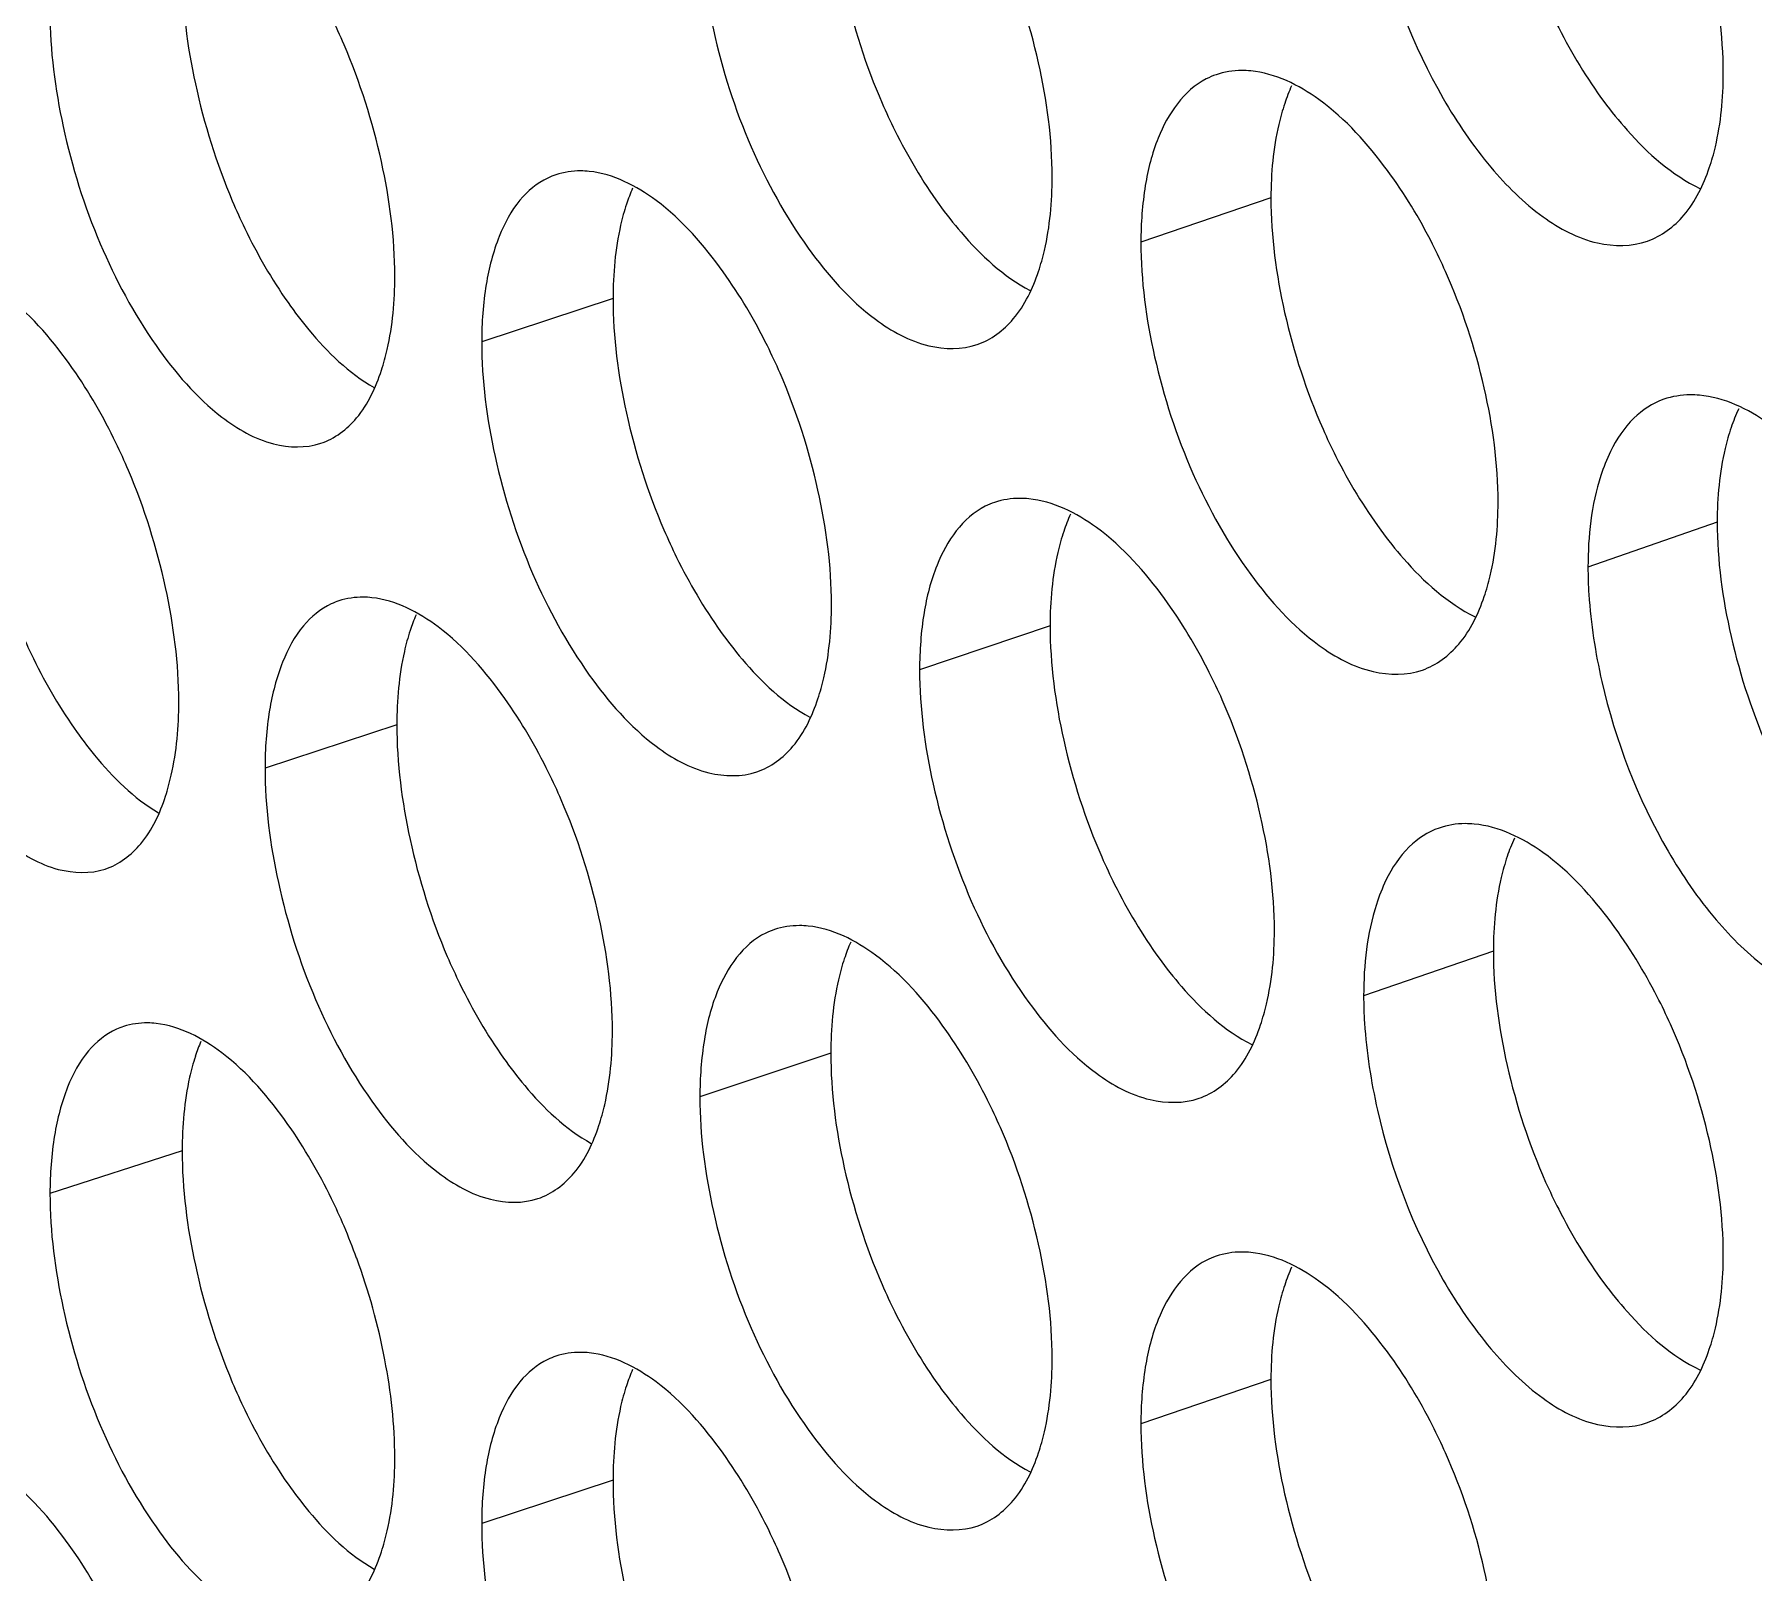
# Model space of a CAD drawing. Header units: millimetres. Extents: x 1177 to 4147, y 93 to 2194.
# Drawn here: x 2508.45 to 2519.92, y 1022.15 to 1032.4 of the extents above; entities that cross this region are included whole.
import ezdxf

# ---------------------------------------------------------------- set-up
doc = ezdxf.new("R2010")
doc.units = ezdxf.units.MM
doc.header["$LTSCALE"] = 0.1
doc.layers.get('0').update_dxf_attribs({"lineweight": 13})
doc.layers.add('标注', color=251, linetype='Continuous', lineweight=9)

# ---------------------------------------------------------------- blocks, each defined once
blk = doc.blocks.new('02')
at = {"layer": '标注'}
for p, q in [((4364.411, 1064.572), (4363.172, 1064.15)), ((4358.144, 1063.614), (4356.893, 1063.201)), ((4358.144, 1063.614), (4356.893, 1063.201)), ((4368.662, 1061.486), (4367.431, 1061.057)), ((4362.307, 1060.498), (4361.064, 1060.079)), ((4362.307, 1060.498), (4361.064, 1060.079)), ((4356.084, 1059.555), (4354.829, 1059.144)), ((4366.53, 1057.401), (4365.294, 1056.976)), ((4366.53, 1057.401), (4365.294, 1056.976)), ((4360.218, 1056.429), (4358.971, 1056.012)), ((4354.039, 1055.5), (4352.78, 1055.092)), ((4364.411, 1053.322), (4363.172, 1052.9)), ((4358.144, 1052.364), (4356.893, 1051.951))]:
    blk.add_line(p, q, dxfattribs=at)
for centre, radius, start, end in [((4364.121, 1065.066), 0.718, 108.8885, 116.9547), ((4357.817, 1064.139), 0.689, 108.3587, 115.3644), ((4357.817, 1064.139), 0.689, 108.3587, 115.3644), ((4362.005, 1061.002), 0.708, 108.7111, 116.4326), ((4362.005, 1061.002), 0.708, 108.7111, 116.4326), ((4355.745, 1060.09), 0.68, 108.1838, 114.818), ((4359.904, 1056.943), 0.699, 108.5345, 115.9025), ((4353.688, 1056.045), 0.67, 108.0096, 114.2633), ((4355.89, 1055.838), 1.814, 157.2003, 162.034), ((4350.072, 1052.425), 5.992, 20.0336, 23.1528), ((4364.121, 1053.816), 0.718, 108.8885, 116.9547), ((4357.817, 1052.889), 0.689, 108.3587, 115.3644)]:
    blk.add_arc(centre, radius, start, end, dxfattribs=at)
for points, knots in [([(4368.72, 1065.759), (4368.72, 1066.124), (4368.616, 1066.879), (4368.376, 1067.6), (4368.216, 1067.955)], [0, 0, 0, 0, 0.484011, 1, 1, 1, 1]), ([(4360.218, 1067.679), (4360.218, 1067.313), (4360.319, 1066.557), (4360.551, 1065.834), (4360.707, 1065.476)], [0, 0, 0, 0, 0.484301, 1, 1, 1, 1]), ([(4358.971, 1067.262), (4358.971, 1066.896), (4359.072, 1066.14), (4359.418, 1065.063), (4359.938, 1064.123), (4360.395, 1063.602), (4360.644, 1063.417)], [0, 0, 0, 0, 0.254863, 0.526363, 0.783591, 1, 1, 1, 1]), ([(4355.582, 1066.031), (4355.544, 1066.119), (4355.391, 1066.455), (4355.204, 1066.777), (4355.047, 1067)], [0, 0, 0, 0, 0.259857, 1, 1, 1, 1]), ([(4355.582, 1066.031), (4355.544, 1066.119), (4355.391, 1066.455), (4355.204, 1066.777), (4355.047, 1067)], [0, 0, 0, 0, 0.259857, 1, 1, 1, 1]), ([(4365.426, 1067.137), (4365.554, 1066.573), (4365.859, 1065.767), (4366.464, 1064.879), (4366.817, 1064.526), (4367.003, 1064.393)], [0, 0, 0, 0, 0.539686, 0.787091, 1, 1, 1, 1]), ([(4362.327, 1064.771), (4362.327, 1065.136), (4362.225, 1065.892), (4361.99, 1066.614), (4361.834, 1066.971)], [0, 0, 0, 0, 0.484127, 1, 1, 1, 1]), ([(4354.039, 1066.75), (4354.039, 1066.384), (4354.138, 1065.628), (4354.365, 1064.903), (4354.517, 1064.544)], [0, 0, 0, 0, 0.484416, 1, 1, 1, 1]), ([(4354.039, 1066.75), (4354.039, 1066.384), (4354.138, 1065.628), (4354.365, 1064.903), (4354.517, 1064.544)], [0, 0, 0, 0, 0.484416, 1, 1, 1, 1]), ([(4352.78, 1066.342), (4352.78, 1065.976), (4352.879, 1065.22), (4353.217, 1064.142), (4353.725, 1063.198), (4354.173, 1062.673), (4354.418, 1062.485)], [0, 0, 0, 0, 0.255445, 0.527438, 0.784592, 1, 1, 1, 1]), ([(4352.78, 1066.342), (4352.78, 1065.976), (4352.879, 1065.22), (4353.217, 1064.142), (4353.725, 1063.198), (4354.173, 1062.673), (4354.418, 1062.485)], [0, 0, 0, 0, 0.255445, 0.527438, 0.784592, 1, 1, 1, 1]), ([(4367.028, 1066.452), (4367.067, 1066.365), (4367.227, 1066.03), (4367.419, 1065.712), (4367.582, 1065.491)], [0, 0, 0, 0, 0.259432, 1, 1, 1, 1]), ([(4356.065, 1063.827), (4356.065, 1064.193), (4355.965, 1064.949), (4355.735, 1065.673), (4355.582, 1066.031)], [0, 0, 0, 0, 0.484243, 1, 1, 1, 1]), ([(4356.065, 1063.827), (4356.065, 1064.193), (4355.965, 1064.949), (4355.735, 1065.673), (4355.582, 1066.031)], [0, 0, 0, 0, 0.484243, 1, 1, 1, 1]), ([(4363.795, 1065.706), (4363.579, 1065.596), (4363.334, 1065.227), (4363.197, 1064.67), (4363.172, 1064.33), (4363.172, 1064.15)], [0, 0, 0, 0, 0.417976, 0.688317, 1, 1, 1, 1]), ([(4364.219, 1065.781), (4364.19, 1065.784), (4364.079, 1065.789), (4363.966, 1065.772), (4363.888, 1065.745)], [0, 0, 0, 0, 0.25872, 1, 1, 1, 1]), ([(4365.52, 1064.835), (4365.334, 1065.086), (4364.97, 1065.501), (4364.453, 1065.759), (4364.219, 1065.781)], [0, 0, 0, 0, 0.570761, 1, 1, 1, 1]), ([(4368.587, 1064.86), (4368.61, 1064.925), (4368.692, 1065.218), (4368.72, 1065.524), (4368.72, 1065.759)], [0, 0, 0, 0, 0.227498, 1, 1, 1, 1]), ([(4360.707, 1065.476), (4360.745, 1065.388), (4360.901, 1065.053), (4361.09, 1064.733), (4361.249, 1064.511)], [0, 0, 0, 0, 0.2597, 1, 1, 1, 1]), ([(4364.542, 1065.471), (4364.52, 1065.406), (4364.438, 1065.113), (4364.411, 1064.807), (4364.411, 1064.572)], [0, 0, 0, 0, 0.22714, 1, 1, 1, 1]), ([(4367.582, 1065.491), (4367.652, 1065.397), (4367.911, 1065.076), (4368.231, 1064.79), (4368.498, 1064.663)], [0, 0, 0, 0, 0.283571, 1, 1, 1, 1]), ([(4357.522, 1064.762), (4357.42, 1064.713), (4357.225, 1064.549), (4357.034, 1064.188), (4356.916, 1063.726), (4356.893, 1063.384), (4356.893, 1063.201)], [0, 0, 0, 0, 0.192296, 0.418401, 0.687759, 1, 1, 1, 1]), ([(4357.522, 1064.762), (4357.42, 1064.713), (4357.225, 1064.549), (4357.034, 1064.188), (4356.916, 1063.726), (4356.893, 1063.384), (4356.893, 1063.201)], [0, 0, 0, 0, 0.192296, 0.418401, 0.687759, 1, 1, 1, 1]), ([(4357.918, 1064.825), (4357.89, 1064.828), (4357.784, 1064.834), (4357.675, 1064.818), (4357.6, 1064.793)], [0, 0, 0, 0, 0.258817, 1, 1, 1, 1]), ([(4357.918, 1064.825), (4357.89, 1064.828), (4357.784, 1064.834), (4357.675, 1064.818), (4357.6, 1064.793)], [0, 0, 0, 0, 0.258817, 1, 1, 1, 1]), ([(4359.192, 1063.869), (4359.011, 1064.121), (4358.656, 1064.537), (4358.148, 1064.801), (4357.918, 1064.825)], [0, 0, 0, 0, 0.572892, 1, 1, 1, 1]), ([(4359.192, 1063.869), (4359.011, 1064.121), (4358.656, 1064.537), (4358.148, 1064.801), (4357.918, 1064.825)], [0, 0, 0, 0, 0.572892, 1, 1, 1, 1]), ([(4362.197, 1063.873), (4362.219, 1063.938), (4362.3, 1064.231), (4362.327, 1064.536), (4362.327, 1064.771)], [0, 0, 0, 0, 0.227075, 1, 1, 1, 1]), ([(4366.074, 1063.872), (4366.035, 1063.96), (4365.876, 1064.295), (4365.683, 1064.614), (4365.52, 1064.835)], [0, 0, 0, 0, 0.25941, 1, 1, 1, 1]), ([(4367.997, 1064.161), (4368.131, 1064.208), (4368.395, 1064.408), (4368.532, 1064.698), (4368.587, 1064.86)], [0, 0, 0, 0, 0.454353, 1, 1, 1, 1]), ([(4354.517, 1064.544), (4354.554, 1064.456), (4354.707, 1064.12), (4354.891, 1063.799), (4355.048, 1063.575)], [0, 0, 0, 0, 0.259967, 1, 1, 1, 1]), ([(4354.517, 1064.544), (4354.554, 1064.456), (4354.707, 1064.12), (4354.891, 1063.799), (4355.048, 1063.575)], [0, 0, 0, 0, 0.259967, 1, 1, 1, 1]), ([(4364.411, 1064.572), (4364.411, 1064.206), (4364.514, 1063.451), (4364.749, 1062.728), (4364.907, 1062.372)], [0, 0, 0, 0, 0.484224, 1, 1, 1, 1]), ([(4358.272, 1064.512), (4358.25, 1064.447), (4358.17, 1064.154), (4358.144, 1063.849), (4358.144, 1063.614)], [0, 0, 0, 0, 0.226721, 1, 1, 1, 1]), ([(4358.272, 1064.512), (4358.25, 1064.447), (4358.17, 1064.154), (4358.144, 1063.849), (4358.144, 1063.614)], [0, 0, 0, 0, 0.226721, 1, 1, 1, 1]), ([(4361.249, 1064.511), (4361.316, 1064.42), (4361.561, 1064.106), (4361.863, 1063.824), (4362.117, 1063.692)], [0, 0, 0, 0, 0.282942, 1, 1, 1, 1]), ([(4367.003, 1064.393), (4367.159, 1064.28), (4367.475, 1064.109), (4367.848, 1064.109), (4367.997, 1064.161)], [0, 0, 0, 0, 0.549192, 1, 1, 1, 1]), ([(4363.172, 1064.15), (4363.172, 1063.784), (4363.275, 1063.028), (4363.626, 1061.952), (4364.153, 1061.014), (4364.616, 1060.496), (4364.869, 1060.312)], [0, 0, 0, 0, 0.254475, 0.525644, 0.782923, 1, 1, 1, 1]), ([(4352.996, 1062.948), (4352.819, 1063.201), (4352.475, 1063.616), (4351.975, 1063.886), (4351.749, 1063.912)], [0, 0, 0, 0, 0.575082, 1, 1, 1, 1]), ([(4355.938, 1062.931), (4355.959, 1062.996), (4356.039, 1063.288), (4356.065, 1063.593), (4356.065, 1063.827)], [0, 0, 0, 0, 0.226657, 1, 1, 1, 1]), ([(4355.938, 1062.931), (4355.959, 1062.996), (4356.039, 1063.288), (4356.065, 1063.593), (4356.065, 1063.827)], [0, 0, 0, 0, 0.226657, 1, 1, 1, 1]), ([(4359.735, 1062.903), (4359.697, 1062.991), (4359.541, 1063.326), (4359.352, 1063.647), (4359.192, 1063.869)], [0, 0, 0, 0, 0.259679, 1, 1, 1, 1]), ([(4359.735, 1062.903), (4359.697, 1062.991), (4359.541, 1063.326), (4359.352, 1063.647), (4359.192, 1063.869)], [0, 0, 0, 0, 0.259679, 1, 1, 1, 1]), ([(4361.612, 1063.176), (4361.746, 1063.221), (4362.008, 1063.421), (4362.143, 1063.711), (4362.197, 1063.873)], [0, 0, 0, 0, 0.451858, 1, 1, 1, 1]), ([(4366.575, 1061.674), (4366.575, 1062.04), (4366.471, 1062.795), (4366.233, 1063.516), (4366.074, 1063.872)], [0, 0, 0, 0, 0.484049, 1, 1, 1, 1]), ([(4355.048, 1063.575), (4355.111, 1063.486), (4355.343, 1063.181), (4355.627, 1062.904), (4355.867, 1062.767)], [0, 0, 0, 0, 0.282202, 1, 1, 1, 1]), ([(4355.048, 1063.575), (4355.111, 1063.486), (4355.343, 1063.181), (4355.627, 1062.904), (4355.867, 1062.767)], [0, 0, 0, 0, 0.282202, 1, 1, 1, 1]), ([(4358.144, 1063.614), (4358.144, 1063.248), (4358.244, 1062.493), (4358.474, 1061.769), (4358.629, 1061.411)], [0, 0, 0, 0, 0.484339, 1, 1, 1, 1]), ([(4358.144, 1063.614), (4358.144, 1063.248), (4358.244, 1062.493), (4358.474, 1061.769), (4358.629, 1061.411)], [0, 0, 0, 0, 0.484339, 1, 1, 1, 1]), ([(4360.644, 1063.417), (4360.796, 1063.304), (4361.102, 1063.132), (4361.467, 1063.127), (4361.612, 1063.176)], [0, 0, 0, 0, 0.550741, 1, 1, 1, 1]), ([(4356.893, 1063.201), (4356.893, 1062.835), (4356.993, 1062.079), (4357.336, 1061.001), (4357.852, 1060.059), (4358.306, 1059.537), (4358.554, 1059.351)], [0, 0, 0, 0, 0.255058, 0.526721, 0.783925, 1, 1, 1, 1]), ([(4356.893, 1063.201), (4356.893, 1062.835), (4356.993, 1062.079), (4357.336, 1061.001), (4357.852, 1060.059), (4358.306, 1059.537), (4358.554, 1059.351)], [0, 0, 0, 0, 0.255058, 0.526721, 0.783925, 1, 1, 1, 1]), ([(4353.528, 1061.978), (4353.49, 1062.066), (4353.338, 1062.402), (4353.153, 1062.724), (4352.996, 1062.948)], [0, 0, 0, 0, 0.259945, 1, 1, 1, 1]), ([(4355.359, 1062.236), (4355.492, 1062.279), (4355.754, 1062.479), (4355.884, 1062.769), (4355.938, 1062.931)], [0, 0, 0, 0, 0.449251, 1, 1, 1, 1]), ([(4355.359, 1062.236), (4355.492, 1062.279), (4355.754, 1062.479), (4355.884, 1062.769), (4355.938, 1062.931)], [0, 0, 0, 0, 0.449251, 1, 1, 1, 1]), ([(4360.225, 1060.701), (4360.225, 1061.067), (4360.123, 1061.822), (4359.891, 1062.546), (4359.735, 1062.903)], [0, 0, 0, 0, 0.484165, 1, 1, 1, 1]), ([(4360.225, 1060.701), (4360.225, 1061.067), (4360.123, 1061.822), (4359.891, 1062.546), (4359.735, 1062.903)], [0, 0, 0, 0, 0.484165, 1, 1, 1, 1]), ([(4368.153, 1062.655), (4368.046, 1062.618), (4367.837, 1062.48), (4367.703, 1062.273), (4367.646, 1062.158)], [0, 0, 0, 0, 0.467496, 1, 1, 1, 1]), ([(4368.492, 1062.694), (4368.463, 1062.696), (4368.349, 1062.701), (4368.233, 1062.683), (4368.153, 1062.655)], [0, 0, 0, 0, 0.258663, 1, 1, 1, 1]), ([(4369.811, 1061.754), (4369.623, 1062.004), (4369.252, 1062.419), (4368.729, 1062.673), (4368.492, 1062.694)], [0, 0, 0, 0, 0.569371, 1, 1, 1, 1]), ([(4354.418, 1062.485), (4354.565, 1062.373), (4354.861, 1062.199), (4355.217, 1062.189), (4355.359, 1062.236)], [0, 0, 0, 0, 0.552376, 1, 1, 1, 1]), ([(4354.418, 1062.485), (4354.565, 1062.373), (4354.861, 1062.199), (4355.217, 1062.189), (4355.359, 1062.236)], [0, 0, 0, 0, 0.552376, 1, 1, 1, 1]), ([(4364.907, 1062.372), (4364.945, 1062.284), (4365.103, 1061.95), (4365.295, 1061.631), (4365.457, 1061.41)], [0, 0, 0, 0, 0.259522, 1, 1, 1, 1]), ([(4368.795, 1062.385), (4368.772, 1062.32), (4368.69, 1062.027), (4368.662, 1061.72), (4368.662, 1061.486)], [0, 0, 0, 0, 0.227421, 1, 1, 1, 1]), ([(4367.646, 1062.158), (4367.61, 1062.084), (4367.472, 1061.733), (4367.431, 1061.35), (4367.431, 1061.057)], [0, 0, 0, 0, 0.219864, 1, 1, 1, 1]), ([(4354.007, 1059.773), (4354.007, 1060.139), (4353.908, 1060.894), (4353.68, 1061.619), (4353.528, 1061.978)], [0, 0, 0, 0, 0.484282, 1, 1, 1, 1]), ([(4361.689, 1061.636), (4361.473, 1061.529), (4361.227, 1061.159), (4361.089, 1060.601), (4361.064, 1060.26), (4361.064, 1060.079)], [0, 0, 0, 0, 0.41671, 0.687379, 1, 1, 1, 1]), ([(4361.689, 1061.636), (4361.473, 1061.529), (4361.227, 1061.159), (4361.089, 1060.601), (4361.064, 1060.26), (4361.064, 1060.079)], [0, 0, 0, 0, 0.41671, 0.687379, 1, 1, 1, 1]), ([(4362.104, 1061.707), (4362.076, 1061.71), (4361.966, 1061.716), (4361.855, 1061.699), (4361.778, 1061.673)], [0, 0, 0, 0, 0.258751, 1, 1, 1, 1]), ([(4362.104, 1061.707), (4362.076, 1061.71), (4361.966, 1061.716), (4361.855, 1061.699), (4361.778, 1061.673)], [0, 0, 0, 0, 0.258751, 1, 1, 1, 1]), ([(4363.396, 1060.758), (4363.212, 1061.01), (4362.851, 1061.424), (4362.336, 1061.685), (4362.104, 1061.707)], [0, 0, 0, 0, 0.571465, 1, 1, 1, 1]), ([(4363.396, 1060.758), (4363.212, 1061.01), (4362.851, 1061.424), (4362.336, 1061.685), (4362.104, 1061.707)], [0, 0, 0, 0, 0.571465, 1, 1, 1, 1]), ([(4366.443, 1060.776), (4366.465, 1060.841), (4366.547, 1061.134), (4366.575, 1061.44), (4366.575, 1061.674)], [0, 0, 0, 0, 0.227356, 1, 1, 1, 1]), ([(4368.662, 1061.486), (4368.662, 1061.12), (4368.766, 1060.365), (4369.005, 1059.643), (4369.165, 1059.288)], [0, 0, 0, 0, 0.484147, 1, 1, 1, 1]), ([(4358.629, 1061.411), (4358.667, 1061.323), (4358.821, 1060.987), (4359.009, 1060.667), (4359.168, 1060.444)], [0, 0, 0, 0, 0.259789, 1, 1, 1, 1]), ([(4358.629, 1061.411), (4358.667, 1061.323), (4358.821, 1060.987), (4359.009, 1060.667), (4359.168, 1060.444)], [0, 0, 0, 0, 0.259789, 1, 1, 1, 1]), ([(4362.437, 1061.396), (4362.415, 1061.331), (4362.334, 1061.038), (4362.307, 1060.733), (4362.307, 1060.498)], [0, 0, 0, 0, 0.227, 1, 1, 1, 1]), ([(4362.437, 1061.396), (4362.415, 1061.331), (4362.334, 1061.038), (4362.307, 1060.733), (4362.307, 1060.498)], [0, 0, 0, 0, 0.227, 1, 1, 1, 1]), ([(4365.457, 1061.41), (4365.525, 1061.316), (4365.779, 1060.997), (4366.093, 1060.713), (4366.356, 1060.584)], [0, 0, 0, 0, 0.283373, 1, 1, 1, 1]), ([(4367.431, 1061.057), (4367.431, 1060.97), (4367.444, 1060.604), (4367.501, 1060.241), (4367.563, 1059.969)], [0, 0, 0, 0, 0.237523, 1, 1, 1, 1]), ([(4355.847, 1060.766), (4355.82, 1060.769), (4355.714, 1060.775), (4355.608, 1060.76), (4355.533, 1060.736)], [0, 0, 0, 0, 0.258853, 1, 1, 1, 1]), ([(4365.854, 1060.077), (4365.988, 1060.124), (4366.251, 1060.324), (4366.388, 1060.614), (4366.443, 1060.776)], [0, 0, 0, 0, 0.453533, 1, 1, 1, 1]), ([(4355.46, 1060.707), (4355.358, 1060.659), (4355.162, 1060.496), (4354.971, 1060.135), (4354.852, 1059.671), (4354.829, 1059.328), (4354.829, 1059.144)], [0, 0, 0, 0, 0.191473, 0.417182, 0.686837, 1, 1, 1, 1]), ([(4357.112, 1059.807), (4356.932, 1060.06), (4356.581, 1060.475), (4356.076, 1060.741), (4355.847, 1060.766)], [0, 0, 0, 0, 0.573616, 1, 1, 1, 1]), ([(4360.096, 1059.804), (4360.118, 1059.869), (4360.198, 1060.162), (4360.225, 1060.467), (4360.225, 1060.701)], [0, 0, 0, 0, 0.226935, 1, 1, 1, 1]), ([(4360.096, 1059.804), (4360.118, 1059.869), (4360.198, 1060.162), (4360.225, 1060.467), (4360.225, 1060.701)], [0, 0, 0, 0, 0.226935, 1, 1, 1, 1]), ([(4363.947, 1059.794), (4363.908, 1059.882), (4363.749, 1060.217), (4363.558, 1060.537), (4363.396, 1060.758)], [0, 0, 0, 0, 0.2595, 1, 1, 1, 1]), ([(4363.947, 1059.794), (4363.908, 1059.882), (4363.749, 1060.217), (4363.558, 1060.537), (4363.396, 1060.758)], [0, 0, 0, 0, 0.2595, 1, 1, 1, 1]), ([(4352.483, 1060.493), (4352.52, 1060.405), (4352.671, 1060.069), (4352.855, 1059.747), (4353.01, 1059.523)], [0, 0, 0, 0, 0.260055, 1, 1, 1, 1]), ([(4356.211, 1060.452), (4356.189, 1060.387), (4356.11, 1060.094), (4356.084, 1059.789), (4356.084, 1059.555)], [0, 0, 0, 0, 0.226582, 1, 1, 1, 1]), ([(4359.168, 1060.444), (4359.233, 1060.354), (4359.473, 1060.042), (4359.769, 1059.762), (4360.019, 1059.628)], [0, 0, 0, 0, 0.282708, 1, 1, 1, 1]), ([(4359.168, 1060.444), (4359.233, 1060.354), (4359.473, 1060.042), (4359.769, 1059.762), (4360.019, 1059.628)], [0, 0, 0, 0, 0.282708, 1, 1, 1, 1]), ([(4362.307, 1060.498), (4362.307, 1060.132), (4362.409, 1059.377), (4362.643, 1058.654), (4362.799, 1058.297)], [0, 0, 0, 0, 0.484262, 1, 1, 1, 1]), ([(4362.307, 1060.498), (4362.307, 1060.132), (4362.409, 1059.377), (4362.643, 1058.654), (4362.799, 1058.297)], [0, 0, 0, 0, 0.484262, 1, 1, 1, 1]), ([(4364.869, 1060.312), (4365.023, 1060.2), (4365.337, 1060.028), (4365.706, 1060.026), (4365.854, 1060.077)], [0, 0, 0, 0, 0.549699, 1, 1, 1, 1]), ([(4361.064, 1060.079), (4361.064, 1059.713), (4361.166, 1058.957), (4361.515, 1057.88), (4362.038, 1056.941), (4362.498, 1056.421), (4362.749, 1056.237)], [0, 0, 0, 0, 0.254669, 0.526003, 0.783257, 1, 1, 1, 1]), ([(4361.064, 1060.079), (4361.064, 1059.713), (4361.166, 1058.957), (4361.515, 1057.88), (4362.038, 1056.941), (4362.498, 1056.421), (4362.749, 1056.237)], [0, 0, 0, 0, 0.254669, 0.526003, 0.783257, 1, 1, 1, 1]), ([(4367.563, 1059.969), (4367.692, 1059.405), (4368, 1058.599), (4368.609, 1057.713), (4368.965, 1057.361), (4369.151, 1057.228)], [0, 0, 0, 0, 0.539288, 0.786761, 1, 1, 1, 1]), ([(4357.651, 1058.84), (4357.613, 1058.928), (4357.458, 1059.263), (4357.271, 1059.584), (4357.112, 1059.807)], [0, 0, 0, 0, 0.259768, 1, 1, 1, 1]), ([(4359.513, 1059.107), (4359.646, 1059.152), (4359.909, 1059.352), (4360.042, 1059.642), (4360.096, 1059.804)], [0, 0, 0, 0, 0.451001, 1, 1, 1, 1]), ([(4359.513, 1059.107), (4359.646, 1059.152), (4359.909, 1059.352), (4360.042, 1059.642), (4360.096, 1059.804)], [0, 0, 0, 0, 0.451001, 1, 1, 1, 1]), ([(4364.444, 1057.595), (4364.444, 1057.961), (4364.34, 1058.716), (4364.104, 1059.438), (4363.947, 1059.794)], [0, 0, 0, 0, 0.484088, 1, 1, 1, 1]), ([(4364.444, 1057.595), (4364.444, 1057.961), (4364.34, 1058.716), (4364.104, 1059.438), (4363.947, 1059.794)], [0, 0, 0, 0, 0.484088, 1, 1, 1, 1]), ([(4353.881, 1058.876), (4353.902, 1058.941), (4353.981, 1059.234), (4354.007, 1059.539), (4354.007, 1059.773)], [0, 0, 0, 0, 0.226518, 1, 1, 1, 1]), ([(4353.01, 1059.523), (4353.072, 1059.435), (4353.3, 1059.132), (4353.577, 1058.857), (4353.813, 1058.718)], [0, 0, 0, 0, 0.28193, 1, 1, 1, 1]), ([(4356.084, 1059.555), (4356.084, 1059.189), (4356.183, 1058.433), (4356.412, 1057.708), (4356.565, 1057.35)], [0, 0, 0, 0, 0.484378, 1, 1, 1, 1]), ([(4358.554, 1059.351), (4358.704, 1059.239), (4359.007, 1059.066), (4359.369, 1059.059), (4359.513, 1059.107)], [0, 0, 0, 0, 0.551276, 1, 1, 1, 1]), ([(4358.554, 1059.351), (4358.704, 1059.239), (4359.007, 1059.066), (4359.369, 1059.059), (4359.513, 1059.107)], [0, 0, 0, 0, 0.551276, 1, 1, 1, 1]), ([(4354.829, 1059.144), (4354.829, 1058.778), (4354.929, 1058.022), (4355.269, 1056.944), (4355.781, 1056.001), (4356.232, 1055.478), (4356.479, 1055.291)], [0, 0, 0, 0, 0.255252, 0.52708, 0.784259, 1, 1, 1, 1]), ([(4353.305, 1058.182), (4353.437, 1058.225), (4353.698, 1058.425), (4353.828, 1058.714), (4353.881, 1058.876)], [0, 0, 0, 0, 0.448356, 1, 1, 1, 1]), ([(4358.138, 1056.637), (4358.138, 1057.003), (4358.037, 1057.758), (4357.806, 1058.482), (4357.651, 1058.84)], [0, 0, 0, 0, 0.484204, 1, 1, 1, 1]), ([(4366.013, 1058.572), (4365.907, 1058.536), (4365.697, 1058.398), (4365.563, 1058.19), (4365.507, 1058.075)], [0, 0, 0, 0, 0.466707, 1, 1, 1, 1]), ([(4366.013, 1058.572), (4365.907, 1058.536), (4365.697, 1058.398), (4365.563, 1058.19), (4365.507, 1058.075)], [0, 0, 0, 0, 0.466707, 1, 1, 1, 1]), ([(4366.348, 1058.61), (4366.319, 1058.613), (4366.207, 1058.618), (4366.092, 1058.6), (4366.013, 1058.572)], [0, 0, 0, 0, 0.258691, 1, 1, 1, 1]), ([(4366.348, 1058.61), (4366.319, 1058.613), (4366.207, 1058.618), (4366.092, 1058.6), (4366.013, 1058.572)], [0, 0, 0, 0, 0.258691, 1, 1, 1, 1]), ([(4367.658, 1057.667), (4367.471, 1057.918), (4367.104, 1058.332), (4366.583, 1058.588), (4366.348, 1058.61)], [0, 0, 0, 0, 0.570063, 1, 1, 1, 1]), ([(4367.658, 1057.667), (4367.471, 1057.918), (4367.104, 1058.332), (4366.583, 1058.588), (4366.348, 1058.61)], [0, 0, 0, 0, 0.570063, 1, 1, 1, 1]), ([(4352.372, 1058.434), (4352.517, 1058.322), (4352.81, 1058.148), (4353.164, 1058.136), (4353.305, 1058.182)], [0, 0, 0, 0, 0.552941, 1, 1, 1, 1]), ([(4362.799, 1058.297), (4362.838, 1058.209), (4362.995, 1057.874), (4363.185, 1057.554), (4363.346, 1057.333)], [0, 0, 0, 0, 0.259611, 1, 1, 1, 1]), ([(4362.799, 1058.297), (4362.838, 1058.209), (4362.995, 1057.874), (4363.185, 1057.554), (4363.346, 1057.333)], [0, 0, 0, 0, 0.259611, 1, 1, 1, 1]), ([(4366.661, 1058.3), (4366.639, 1058.235), (4366.557, 1057.942), (4366.53, 1057.636), (4366.53, 1057.401)], [0, 0, 0, 0, 0.22728, 1, 1, 1, 1]), ([(4366.661, 1058.3), (4366.639, 1058.235), (4366.557, 1057.942), (4366.53, 1057.636), (4366.53, 1057.401)], [0, 0, 0, 0, 0.22728, 1, 1, 1, 1]), ([(4365.507, 1058.075), (4365.471, 1058.001), (4365.335, 1057.65), (4365.294, 1057.269), (4365.294, 1056.976)], [0, 0, 0, 0, 0.219714, 1, 1, 1, 1]), ([(4365.507, 1058.075), (4365.471, 1058.001), (4365.335, 1057.65), (4365.294, 1057.269), (4365.294, 1056.976)], [0, 0, 0, 0, 0.219714, 1, 1, 1, 1]), ([(4368.216, 1056.705), (4368.177, 1056.793), (4368.016, 1057.127), (4367.822, 1057.446), (4367.658, 1057.667)], [0, 0, 0, 0, 0.259321, 1, 1, 1, 1]), ([(4368.216, 1056.705), (4368.177, 1056.793), (4368.016, 1057.127), (4367.822, 1057.446), (4367.658, 1057.667)], [0, 0, 0, 0, 0.259321, 1, 1, 1, 1]), ([(4359.598, 1057.572), (4359.381, 1057.466), (4359.133, 1057.096), (4358.996, 1056.537), (4358.971, 1056.194), (4358.971, 1056.012)], [0, 0, 0, 0, 0.415426, 0.686428, 1, 1, 1, 1]), ([(4360.004, 1057.639), (4359.976, 1057.642), (4359.867, 1057.647), (4359.758, 1057.631), (4359.681, 1057.606)], [0, 0, 0, 0, 0.258783, 1, 1, 1, 1]), ([(4361.287, 1056.686), (4361.104, 1056.938), (4360.746, 1057.353), (4360.235, 1057.615), (4360.004, 1057.639)], [0, 0, 0, 0, 0.572175, 1, 1, 1, 1]), ([(4364.312, 1056.697), (4364.334, 1056.762), (4364.416, 1057.055), (4364.444, 1057.361), (4364.444, 1057.595)], [0, 0, 0, 0, 0.227216, 1, 1, 1, 1]), ([(4364.312, 1056.697), (4364.334, 1056.762), (4364.416, 1057.055), (4364.444, 1057.361), (4364.444, 1057.595)], [0, 0, 0, 0, 0.227216, 1, 1, 1, 1]), ([(4356.565, 1057.35), (4356.603, 1057.262), (4356.757, 1056.926), (4356.943, 1056.605), (4357.101, 1056.382)], [0, 0, 0, 0, 0.259878, 1, 1, 1, 1]), ([(4363.346, 1057.333), (4363.413, 1057.24), (4363.663, 1056.924), (4363.971, 1056.641), (4364.229, 1056.51)], [0, 0, 0, 0, 0.283164, 1, 1, 1, 1]), ([(4363.346, 1057.333), (4363.413, 1057.24), (4363.663, 1056.924), (4363.971, 1056.641), (4364.229, 1056.51)], [0, 0, 0, 0, 0.283164, 1, 1, 1, 1]), ([(4366.53, 1057.401), (4366.53, 1057.036), (4366.633, 1056.28), (4366.87, 1055.558), (4367.028, 1055.202)], [0, 0, 0, 0, 0.484186, 1, 1, 1, 1]), ([(4366.53, 1057.401), (4366.53, 1057.036), (4366.633, 1056.28), (4366.87, 1055.558), (4367.028, 1055.202)], [0, 0, 0, 0, 0.484186, 1, 1, 1, 1]), ([(4360.347, 1057.327), (4360.325, 1057.262), (4360.245, 1056.969), (4360.218, 1056.663), (4360.218, 1056.429)], [0, 0, 0, 0, 0.22686, 1, 1, 1, 1]), ([(4365.294, 1056.976), (4365.294, 1056.889), (4365.307, 1056.523), (4365.364, 1056.159), (4365.426, 1055.887)], [0, 0, 0, 0, 0.237501, 1, 1, 1, 1]), ([(4365.294, 1056.976), (4365.294, 1056.889), (4365.307, 1056.523), (4365.364, 1056.159), (4365.426, 1055.887)], [0, 0, 0, 0, 0.237501, 1, 1, 1, 1]), ([(4353.791, 1056.712), (4353.764, 1056.715), (4353.66, 1056.721), (4353.554, 1056.707), (4353.481, 1056.683)], [0, 0, 0, 0, 0.25889, 1, 1, 1, 1]), ([(4355.047, 1055.75), (4354.868, 1056.003), (4354.52, 1056.418), (4354.018, 1056.686), (4353.791, 1056.712)], [0, 0, 0, 0, 0.574346, 1, 1, 1, 1]), ([(4361.834, 1055.721), (4361.795, 1055.809), (4361.638, 1056.144), (4361.447, 1056.464), (4361.287, 1056.686)], [0, 0, 0, 0, 0.259589, 1, 1, 1, 1]), ([(4363.726, 1055.999), (4363.86, 1056.045), (4364.123, 1056.245), (4364.258, 1056.535), (4364.312, 1056.697)], [0, 0, 0, 0, 0.452702, 1, 1, 1, 1]), ([(4363.726, 1055.999), (4363.86, 1056.045), (4364.123, 1056.245), (4364.258, 1056.535), (4364.312, 1056.697)], [0, 0, 0, 0, 0.452702, 1, 1, 1, 1]), ([(4368.72, 1054.509), (4368.72, 1054.874), (4368.616, 1055.629), (4368.376, 1056.35), (4368.216, 1056.705)], [0, 0, 0, 0, 0.484011, 1, 1, 1, 1]), ([(4368.72, 1054.509), (4368.72, 1054.874), (4368.616, 1055.629), (4368.376, 1056.35), (4368.216, 1056.705)], [0, 0, 0, 0, 0.484011, 1, 1, 1, 1]), ([(4353.413, 1056.656), (4353.311, 1056.61), (4353.114, 1056.448), (4352.922, 1056.087), (4352.804, 1055.622), (4352.78, 1055.277), (4352.78, 1055.092)], [0, 0, 0, 0, 0.190641, 0.415947, 0.685903, 1, 1, 1, 1]), ([(4358.009, 1055.74), (4358.031, 1055.805), (4358.111, 1056.097), (4358.138, 1056.403), (4358.138, 1056.637)], [0, 0, 0, 0, 0.226796, 1, 1, 1, 1]), ([(4354.165, 1056.397), (4354.143, 1056.332), (4354.065, 1056.039), (4354.039, 1055.734), (4354.039, 1055.5)], [0, 0, 0, 0, 0.226444, 1, 1, 1, 1]), ([(4357.101, 1056.382), (4357.164, 1056.293), (4357.401, 1055.984), (4357.691, 1055.705), (4357.935, 1055.57)], [0, 0, 0, 0, 0.282461, 1, 1, 1, 1]), ([(4360.218, 1056.429), (4360.218, 1056.063), (4360.319, 1055.307), (4360.551, 1054.584), (4360.707, 1054.226)], [0, 0, 0, 0, 0.484301, 1, 1, 1, 1]), ([(4362.749, 1056.237), (4362.902, 1056.125), (4363.212, 1055.953), (4363.579, 1055.949), (4363.726, 1055.999)], [0, 0, 0, 0, 0.550215, 1, 1, 1, 1]), ([(4362.749, 1056.237), (4362.902, 1056.125), (4363.212, 1055.953), (4363.579, 1055.949), (4363.726, 1055.999)], [0, 0, 0, 0, 0.550215, 1, 1, 1, 1]), ([(4358.971, 1056.012), (4358.971, 1055.646), (4359.072, 1054.89), (4359.418, 1053.813), (4359.938, 1052.873), (4360.395, 1052.352), (4360.644, 1052.167)], [0, 0, 0, 0, 0.254863, 0.526363, 0.783591, 1, 1, 1, 1]), ([(4365.426, 1055.887), (4365.554, 1055.323), (4365.859, 1054.517), (4366.464, 1053.629), (4366.817, 1053.276), (4367.003, 1053.143)], [0, 0, 0, 0, 0.539686, 0.787091, 1, 1, 1, 1]), ([(4365.426, 1055.887), (4365.554, 1055.323), (4365.859, 1054.517), (4366.464, 1053.629), (4366.817, 1053.276), (4367.003, 1053.143)], [0, 0, 0, 0, 0.539686, 0.787091, 1, 1, 1, 1]), ([(4355.582, 1054.781), (4355.544, 1054.869), (4355.391, 1055.205), (4355.204, 1055.527), (4355.047, 1055.75)], [0, 0, 0, 0, 0.259857, 1, 1, 1, 1]), ([(4357.429, 1055.044), (4357.562, 1055.088), (4357.824, 1055.288), (4357.956, 1055.578), (4358.009, 1055.74)], [0, 0, 0, 0, 0.450132, 1, 1, 1, 1]), ([(4362.327, 1053.521), (4362.327, 1053.886), (4362.225, 1054.642), (4361.99, 1055.364), (4361.834, 1055.721)], [0, 0, 0, 0, 0.484127, 1, 1, 1, 1]), ([(4354.039, 1055.5), (4354.039, 1055.134), (4354.138, 1054.378), (4354.365, 1053.653), (4354.517, 1053.294)], [0, 0, 0, 0, 0.484416, 1, 1, 1, 1]), ([(4356.479, 1055.291), (4356.627, 1055.179), (4356.927, 1055.005), (4357.286, 1054.997), (4357.429, 1055.044)], [0, 0, 0, 0, 0.551821, 1, 1, 1, 1]), ([(4367.028, 1055.202), (4367.067, 1055.115), (4367.227, 1054.78), (4367.419, 1054.462), (4367.582, 1054.241)], [0, 0, 0, 0, 0.259432, 1, 1, 1, 1]), ([(4367.028, 1055.202), (4367.067, 1055.115), (4367.227, 1054.78), (4367.419, 1054.462), (4367.582, 1054.241)], [0, 0, 0, 0, 0.259432, 1, 1, 1, 1]), ([(4352.78, 1055.092), (4352.78, 1054.726), (4352.879, 1053.97), (4353.217, 1052.892), (4353.725, 1051.948), (4354.173, 1051.423), (4354.418, 1051.235)], [0, 0, 0, 0, 0.255445, 0.527438, 0.784592, 1, 1, 1, 1]), ([(4356.065, 1052.577), (4356.065, 1052.89), (4355.991, 1053.537), (4355.817, 1054.163), (4355.702, 1054.478)], [0, 0, 0, 0, 0.482715, 1, 1, 1, 1]), ([(4363.795, 1054.456), (4363.579, 1054.346), (4363.334, 1053.977), (4363.197, 1053.42), (4363.172, 1053.08), (4363.172, 1052.9)], [0, 0, 0, 0, 0.417976, 0.688317, 1, 1, 1, 1]), ([(4364.219, 1054.531), (4364.19, 1054.534), (4364.079, 1054.539), (4363.966, 1054.522), (4363.888, 1054.495)], [0, 0, 0, 0, 0.25872, 1, 1, 1, 1]), ([(4365.52, 1053.585), (4365.334, 1053.836), (4364.97, 1054.251), (4364.453, 1054.509), (4364.219, 1054.531)], [0, 0, 0, 0, 0.570761, 1, 1, 1, 1]), ([(4368.587, 1053.61), (4368.61, 1053.675), (4368.692, 1053.968), (4368.72, 1054.274), (4368.72, 1054.509)], [0, 0, 0, 0, 0.227498, 1, 1, 1, 1]), ([(4368.587, 1053.61), (4368.61, 1053.675), (4368.692, 1053.968), (4368.72, 1054.274), (4368.72, 1054.509)], [0, 0, 0, 0, 0.227498, 1, 1, 1, 1]), ([(4360.707, 1054.226), (4360.745, 1054.138), (4360.901, 1053.803), (4361.09, 1053.483), (4361.249, 1053.261)], [0, 0, 0, 0, 0.2597, 1, 1, 1, 1]), ([(4364.542, 1054.221), (4364.52, 1054.156), (4364.438, 1053.863), (4364.411, 1053.557), (4364.411, 1053.322)], [0, 0, 0, 0, 0.22714, 1, 1, 1, 1]), ([(4367.582, 1054.241), (4367.652, 1054.147), (4367.911, 1053.826), (4368.231, 1053.54), (4368.498, 1053.413)], [0, 0, 0, 0, 0.283571, 1, 1, 1, 1]), ([(4367.582, 1054.241), (4367.652, 1054.147), (4367.911, 1053.826), (4368.231, 1053.54), (4368.498, 1053.413)], [0, 0, 0, 0, 0.283571, 1, 1, 1, 1]), ([(4357.918, 1053.575), (4357.89, 1053.578), (4357.784, 1053.584), (4357.675, 1053.568), (4357.6, 1053.543)], [0, 0, 0, 0, 0.258817, 1, 1, 1, 1]), ([(4359.192, 1052.619), (4359.011, 1052.871), (4358.656, 1053.287), (4358.148, 1053.551), (4357.918, 1053.575)], [0, 0, 0, 0, 0.572892, 1, 1, 1, 1]), ([(4366.074, 1052.622), (4366.035, 1052.71), (4365.876, 1053.045), (4365.683, 1053.364), (4365.52, 1053.585)], [0, 0, 0, 0, 0.25941, 1, 1, 1, 1]), ([(4367.997, 1052.911), (4368.131, 1052.958), (4368.395, 1053.158), (4368.532, 1053.448), (4368.587, 1053.61)], [0, 0, 0, 0, 0.454353, 1, 1, 1, 1]), ([(4367.997, 1052.911), (4368.131, 1052.958), (4368.395, 1053.158), (4368.532, 1053.448), (4368.587, 1053.61)], [0, 0, 0, 0, 0.454353, 1, 1, 1, 1]), ([(4357.522, 1053.512), (4357.42, 1053.463), (4357.225, 1053.299), (4357.034, 1052.938), (4356.916, 1052.476), (4356.893, 1052.134), (4356.893, 1051.951)], [0, 0, 0, 0, 0.192296, 0.418401, 0.687759, 1, 1, 1, 1]), ([(4362.197, 1052.623), (4362.219, 1052.688), (4362.3, 1052.981), (4362.327, 1053.286), (4362.327, 1053.521)], [0, 0, 0, 0, 0.227075, 1, 1, 1, 1]), ([(4354.517, 1053.294), (4354.554, 1053.206), (4354.707, 1052.87), (4354.891, 1052.549), (4355.048, 1052.325)], [0, 0, 0, 0, 0.259967, 1, 1, 1, 1]), ([(4358.272, 1053.262), (4358.25, 1053.197), (4358.17, 1052.904), (4358.144, 1052.599), (4358.144, 1052.364)], [0, 0, 0, 0, 0.226721, 1, 1, 1, 1]), ([(4361.249, 1053.261), (4361.316, 1053.17), (4361.561, 1052.856), (4361.863, 1052.574), (4362.117, 1052.442)], [0, 0, 0, 0, 0.282942, 1, 1, 1, 1]), ([(4364.411, 1053.322), (4364.411, 1052.956), (4364.514, 1052.201), (4364.749, 1051.478), (4364.907, 1051.122)], [0, 0, 0, 0, 0.484224, 1, 1, 1, 1]), ([(4367.003, 1053.143), (4367.159, 1053.03), (4367.475, 1052.859), (4367.848, 1052.859), (4367.997, 1052.911)], [0, 0, 0, 0, 0.549192, 1, 1, 1, 1]), ([(4367.003, 1053.143), (4367.159, 1053.03), (4367.475, 1052.859), (4367.848, 1052.859), (4367.997, 1052.911)], [0, 0, 0, 0, 0.549192, 1, 1, 1, 1]), ([(4363.172, 1052.9), (4363.172, 1052.534), (4363.275, 1051.778), (4363.626, 1050.702), (4364.153, 1049.764), (4364.616, 1049.246), (4364.869, 1049.062)], [0, 0, 0, 0, 0.254475, 0.525644, 0.782923, 1, 1, 1, 1]), ([(4352.996, 1051.698), (4352.819, 1051.951), (4352.475, 1052.366), (4351.975, 1052.636), (4351.749, 1052.662)], [0, 0, 0, 0, 0.575082, 1, 1, 1, 1]), ([(4359.735, 1051.653), (4359.697, 1051.741), (4359.541, 1052.076), (4359.352, 1052.397), (4359.192, 1052.619)], [0, 0, 0, 0, 0.259679, 1, 1, 1, 1]), ([(4361.612, 1051.926), (4361.746, 1051.971), (4362.008, 1052.171), (4362.143, 1052.461), (4362.197, 1052.623)], [0, 0, 0, 0, 0.451858, 1, 1, 1, 1]), ([(4366.575, 1050.424), (4366.575, 1050.79), (4366.471, 1051.545), (4366.233, 1052.266), (4366.074, 1052.622)], [0, 0, 0, 0, 0.484049, 1, 1, 1, 1]), ([(4355.938, 1051.681), (4355.959, 1051.746), (4356.039, 1052.038), (4356.065, 1052.343), (4356.065, 1052.577)], [0, 0, 0, 0, 0.226657, 1, 1, 1, 1]), ([(4355.048, 1052.325), (4355.111, 1052.236), (4355.343, 1051.931), (4355.627, 1051.654), (4355.867, 1051.517)], [0, 0, 0, 0, 0.282202, 1, 1, 1, 1]), ([(4358.144, 1052.364), (4358.144, 1051.998), (4358.244, 1051.243), (4358.474, 1050.519), (4358.629, 1050.161)], [0, 0, 0, 0, 0.484339, 1, 1, 1, 1]), ([(4360.644, 1052.167), (4360.796, 1052.054), (4361.102, 1051.882), (4361.467, 1051.877), (4361.612, 1051.926)], [0, 0, 0, 0, 0.550741, 1, 1, 1, 1]), ([(4356.893, 1051.951), (4356.893, 1051.585), (4356.993, 1050.829), (4357.336, 1049.751), (4357.852, 1048.809), (4358.306, 1048.287), (4358.554, 1048.101)], [0, 0, 0, 0, 0.255058, 0.526721, 0.783925, 1, 1, 1, 1]), ([(4353.528, 1050.728), (4353.49, 1050.816), (4353.338, 1051.152), (4353.153, 1051.474), (4352.996, 1051.698)], [0, 0, 0, 0, 0.259945, 1, 1, 1, 1]), ([(4355.359, 1050.986), (4355.492, 1051.029), (4355.754, 1051.229), (4355.884, 1051.519), (4355.938, 1051.681)], [0, 0, 0, 0, 0.449251, 1, 1, 1, 1]), ([(4360.225, 1049.451), (4360.225, 1049.817), (4360.123, 1050.572), (4359.891, 1051.296), (4359.735, 1051.653)], [0, 0, 0, 0, 0.484165, 1, 1, 1, 1])]:
    blk.add_open_spline(points, degree=3, knots=knots, dxfattribs=at)
for points in [[(4364.608, 1065.641), (4364.583, 1065.585), (4364.561, 1065.529), (4364.542, 1065.471)], [(4358.33, 1064.666), (4358.308, 1064.616), (4358.289, 1064.564), (4358.272, 1064.512)], [(4358.33, 1064.666), (4358.308, 1064.616), (4358.289, 1064.564), (4358.272, 1064.512)], [(4368.867, 1062.565), (4368.839, 1062.506), (4368.816, 1062.446), (4368.795, 1062.385)], [(4362.501, 1061.561), (4362.477, 1061.507), (4362.456, 1061.452), (4362.437, 1061.396)], [(4362.501, 1061.561), (4362.477, 1061.507), (4362.456, 1061.452), (4362.437, 1061.396)], [(4356.267, 1060.601), (4356.246, 1060.552), (4356.227, 1060.503), (4356.211, 1060.452)], [(4366.73, 1058.475), (4366.704, 1058.418), (4366.681, 1058.36), (4366.661, 1058.3)], [(4366.73, 1058.475), (4366.704, 1058.418), (4366.681, 1058.36), (4366.661, 1058.3)], [(4360.408, 1057.486), (4360.385, 1057.434), (4360.365, 1057.381), (4360.347, 1057.327)], [(4364.608, 1054.391), (4364.583, 1054.335), (4364.561, 1054.279), (4364.542, 1054.221)], [(4358.33, 1053.416), (4358.308, 1053.366), (4358.289, 1053.314), (4358.272, 1053.262)]]:
    blk.add_open_spline(points, degree=3, dxfattribs=at)

msp = doc.modelspace()

# ---------------------------------------------------------------- block references
at = {"xscale": 0.7, "yscale": 0.7, "zscale": 0.7}
msp.add_blockref('02', (-538.391, 286.112), dxfattribs=at)

doc.saveas('drawing.dxf')
